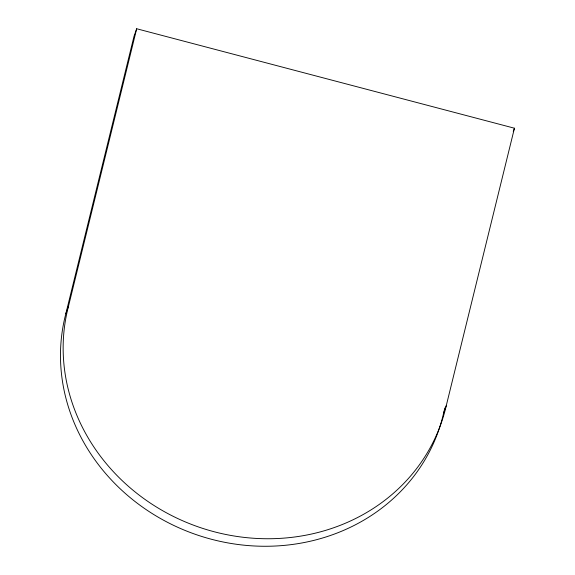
<?xml version="1.0" encoding="UTF-8"?>
<svg xmlns="http://www.w3.org/2000/svg" width="575" height="575" viewBox="0 0 575 575"><rect width="100%" height="100%" fill="white"/><g stroke="black" fill="none" stroke-linecap="round" stroke-linejoin="round"><path stroke-width="0.86" d="M65.837 313.72L134.018 36.275L136.685 28.75L514.445 128.211L446.265 405.655L443.598 413.181A195.471 178.43 19.5 0 1 211.507 539.278A195.471 178.43 19.5 0 1 65.837 313.72L68.504 306.195L136.685 28.75M443.598 413.181L444.885 407.948M513.259 131.56L514.445 128.211M446.265 405.655A195.471 178.43 19.5 0 1 214.173 531.753A195.471 178.43 19.5 0 1 68.504 306.195"/></g></svg>
